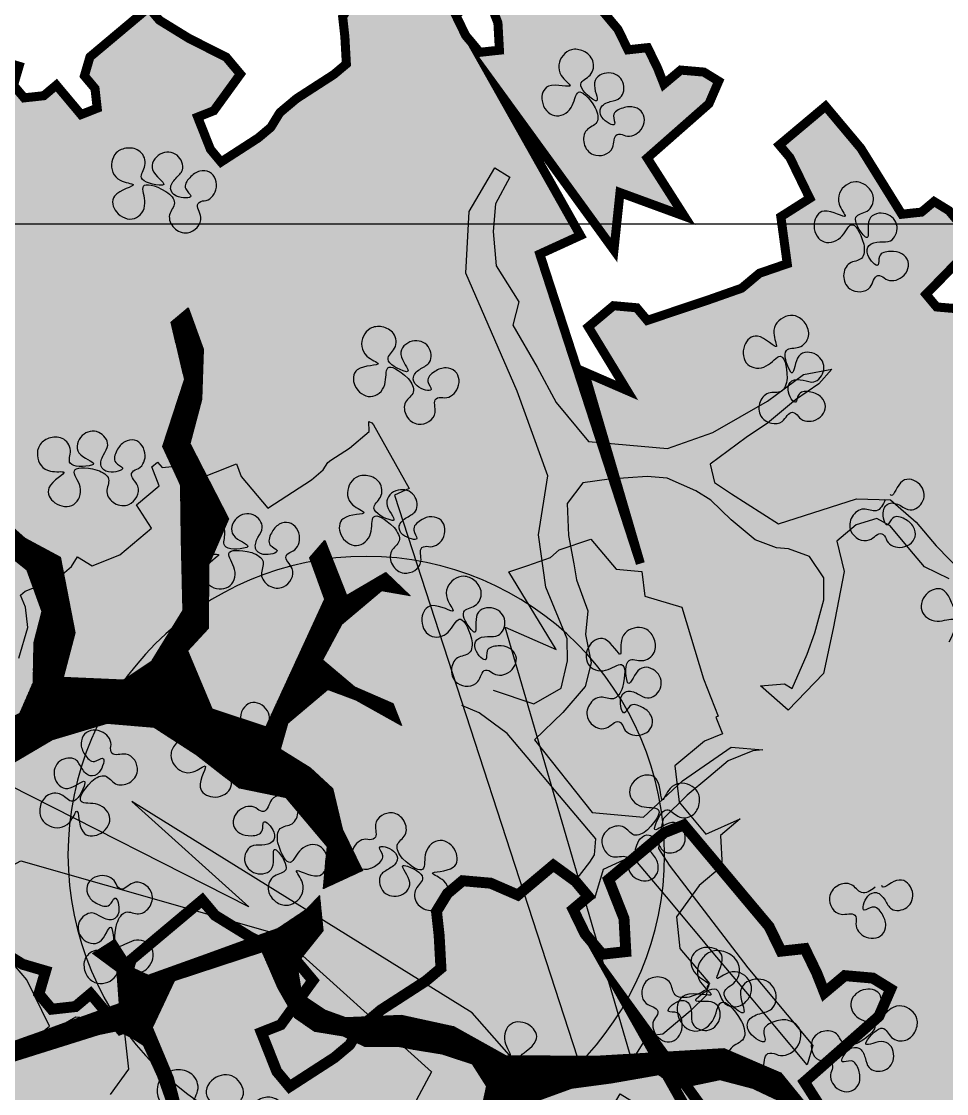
# Model space of a CAD drawing. Header units: millimetres. Extents: x 307301 to 459443, y -2888111 to -2805601.
# Drawn here: x 442359 to 442889, y -2866048 to -2865434 of the extents above; entities that cross this region are included whole.
import ezdxf

# ---------------------------------------------------------------- set-up
doc = ezdxf.new("R2010")
doc.units = ezdxf.units.MM
doc.header["$LTSCALE"] = 10
doc.header["$MEASUREMENT"] = 0
for name, color, linetype in [('BMA  furniture', 6, 'Continuous'), ('PDA FURNITURE', 6, 'Continuous'), ('Plants', 5, 'Continuous')]:
    doc.layers.add(name, color=color, linetype=linetype)
doc.layers.add('WIN', color=5, linetype='Continuous', lineweight=9)
pattern_1 = [(4.504904, (420332.25034, -406164.66091), (-0.008927458, 0.113310114), [])]

# ---------------------------------------------------------------- blocks, each defined once
blk = doc.blocks.new('zdhdghgd')
at = {"layer": 'Plants', "transparency": 33554495}
h = blk.add_hatch(color=97, dxfattribs=at)
h.set_gradient(color1=(66, 119, 40), color2=(194, 242, 166), name='SPHERICAL')
h.paths.add_polyline_path([(420386.74, -406570.66), (420384.26, -406579.53), (420376.75, -406597.89), (420382.7, -406601.4), (420391.58, -406592.57), (420400.27, -406584.57), (420400.46, -406592.96), (420407.89, -406588.4), (420413.2, -406582.07), (420408.63, -406574.63), (420411.83, -406566.52), (420418.23, -406550.3), (420421.44, -406542.19), (420426.75, -406535.85), (420434.87, -406539.06), (420441.21, -406544.38), (420425.26, -406563.39), (420437.95, -406574.04), (420446.07, -406577.25), (420455.61, -406574.46), (420460.93, -406568.12), (420470.82, -406569.22), (420480.71, -406570.32), (420490.25, -406567.53), (420500.88, -406554.86), (420496.31, -406547.42), (420486.42, -406546.33), (420498.83, -406531.54), (420508.37, -406528.75), (420511.57, -406520.64), (420521.12, -406517.85), (420531.01, -406518.95), (420539.12, -406522.16), (420551.81, -406532.8), (420563.13, -406527.9), (420579.08, -406508.89), (420587.19, -406512.1), (420596.74, -406509.32), (420604.17, -406504.75), (420609.49, -406498.42), (420606.69, -406488.87), (420600.34, -406483.55), (420592.23, -406480.34), (420595.43, -406472.23), (420600.74, -406465.89), (420608.17, -406461.33), (420625.09, -406475.52), (420634.64, -406472.73), (420637.84, -406464.62), (420647.73, -406465.72), (420655.16, -406461.16), (420667.56, -406446.37), (420654.87, -406435.73), (420646.76, -406432.52), (420643.96, -406422.97), (420637.61, -406417.65), (420632.3, -406423.98), (420620.64, -406425), (420616.06, -406417.56), (420619.27, -406409.45), (420624.58, -406403.12), (420643.27, -406415.2), (420651.39, -406418.41), (420658.82, -406413.85), (420665.22, -406397.62), (420670.54, -406391.29), (420678.65, -406394.5), (420685, -406399.82), (420694.89, -406400.92), (420702.32, -406396.35), (420701.29, -406384.7), (420706.6, -406378.36), (420716.15, -406375.57), (420725.35, -406368.9), (420732.78, -406364.33), (420735.99, -406356.22), (420731.41, -406348.79), (420728.61, -406339.24), (420719.07, -406342.03), (420712.72, -406336.71), (420713.81, -406326.82), (420719.13, -406320.49), (420704.32, -406308.07), (420707.52, -406299.96), (420717.41, -406301.05), (420723.76, -406306.38), (420733.3, -406303.59), (420758.11, -406274.02), (420751.77, -406268.7), (420742.62, -406253.83), (420733.14, -406235.07), (420724.68, -406227.97), (420706.27, -406241.32), (420703.07, -406249.43), (420686.84, -406243.01), (420680.49, -406237.69), (420692.56, -406219.02), (420697.87, -406212.68), (420705.3, -406208.12), (420712.39, -406199.67), (420724.45, -406181), (420729.77, -406174.66), (420743.54, -406175.42), (420753.43, -406176.52), (420760.86, -406171.96), (420766.18, -406165.62), (420765.15, -406153.96), (420760.23, -406142.64), (420772.64, -406127.86), (420765.95, -406118.65), (420759.61, -406113.33), (420754.29, -406119.66), (420744.06, -406114.68), (420735.6, -406107.58), (420736.69, -406097.7), (420750.46, -406098.46), (420766.7, -406104.88), (420786.19, -406081.64), (420789.39, -406073.53), (420747.1, -406038.05), (420736.87, -406033.07), (420737.95, -406023.18), (420727.72, -406018.2), (420719.6, -406014.99), (420726.69, -406006.54), (420725.67, -405994.88), (420721.09, -405987.44), (420709.78, -405992.35), (420682.48, -406023.37), (420653.27, -406004.72), (420665.13, -406037.07), (420636.24, -406040.12), (420714.39, -406096.92), (420643.56, -406056.98), (420634.22, -406077.4), (420478.7, -406026.83), (420575, -406055.01), (420565.69, -406033.56), (420597.63, -406053.01), (420608.26, -406040.34), (420607.23, -406028.68), (420600.89, -406023.36), (420611.05, -405992.99), (420617.07, -405975.89), (420624.57, -405966.95), (420629.36, -405952.98), (420653, -405956.19), (420662.22, -405941.66), (420682.69, -405951.62), (420689.03, -405956.95), (420708.52, -405933.71), (420687.38, -405915.97), (420654.23, -405895.36), (420655.31, -405885.47), (420660.63, -405879.14), (420656.06, -405871.7), (420643.37, -405861.06), (420633.82, -405863.85), (420613.99, -405883.19), (420607.64, -405877.87), (420606.62, -405866.21), (420609.82, -405858.1), (420605.25, -405850.67), (420600.67, -405843.23), (420594.33, -405837.91), (420584.44, -405836.81), (420574.55, -405835.71), (420571.75, -405826.17), (420574.95, -405818.06), (420570.38, -405810.62), (420576.78, -405794.4), (420572.21, -405786.97), (420563.75, -405779.87), (420549.98, -405779.11), (420541.86, -405775.9), (420534.43, -405780.46), (420537.57, -405793.9), (420477.22, -405775.65), (420469.1, -405772.44), (420476.19, -405763.99), (420455.04, -405746.25), (420430.69, -405736.62), (420422.24, -405729.52), (420412.69, -405732.31), (420413.72, -405743.97), (420410.52, -405752.08), (420402.4, -405748.87), (420385.77, -405760.11), (420375.14, -405772.78), (420379.71, -405780.22), (420376.51, -405788.33), (420365.87, -405801), (420355.99, -405799.9), (420349.64, -405794.58), (420357.82, -405776.25), (420368.45, -405763.57), (420361.76, -405754.36), (420349.07, -405743.72), (420344.5, -405736.29), (420338.16, -405730.96), (420319.81, -405722.77), (420308.49, -405727.67), (420297.86, -405740.34), (420302.43, -405747.78), (420295.35, -405756.23), (420281.57, -405755.47), (420268.88, -405744.82), (420259.34, -405747.61), (420254.02, -405753.95), (420255.05, -405765.61), (420237.33, -405786.73), (420218.92, -405800.08), (420209.03, -405798.98), (420192.12, -405784.79), (420195.32, -405776.68), (420200.63, -405770.34), (420203.84, -405762.23), (420197.15, -405753.02), (420190.81, -405747.7), (420180.92, -405746.6), (420170.69, -405741.61), (420163.26, -405746.18), (420155.82, -405750.74), (420150.51, -405757.08), (420155.08, -405764.51), (420145.88, -405771.19), (420134.22, -405772.2), (420109.07, -405797.88), (420078.94, -405833.79), (420077.86, -405843.68), (420070.43, -405848.24), (420055.56, -405857.36), (420045.68, -405856.27), (420032.99, -405845.62), (420018.13, -405854.75), (420014.92, -405862.86), (420011.72, -405870.97), (420004.63, -405879.42), (419994.75, -405878.32), (419986.63, -405875.11), (419961.82, -405904.68), (419974.51, -405915.32), (419984.4, -405916.42), (420000.63, -405922.84), (420008.75, -405926.05), (419998.46, -405942.61), (420008.35, -405943.71), (420016.46, -405946.92), (420026.35, -405948.02), (420036.24, -405949.12), (420044.35, -405952.33), (420041.15, -405960.44), (420001.26, -405990.35), (420020.83, -405993.64), (420052.99, -406012.31), (420106.48, -406059.26), (420127.99, -406093.93), (420084.56, -406045.73), (420068.66, -406044.85), (420033.4, -406063.75), (420058.29, -406034.08), (420019.59, -406024.52), (419991.48, -406024.41), (419963.59, -406035.72), (419944.55, -406019.75), (419930.38, -406036.65), (419922.54, -406058.87), (419917.57, -406069.09), (419908.03, -406071.88), (419906.94, -406081.76), (419909.74, -406091.31), (419897.33, -406106.1), (419900.13, -406115.64), (419927.63, -406138.71), (419924.42, -406146.82), (419919.11, -406153.15), (419911.68, -406157.72), (419914.48, -406167.26), (419919.05, -406174.7), (419903.1, -406193.71), (419899.9, -406201.82), (419882.18, -406222.94), (419884.98, -406232.49), (419895.21, -406237.47), (419906.87, -406236.46), (419913.56, -406245.67), (419916.36, -406255.21), (419905.73, -406267.89), (419931.1, -406289.17), (419926.81, -406307.17), (419925.73, -406317.05), (419930.3, -406324.49), (419936.64, -406329.81), (419943.73, -406321.36), (419962.42, -406333.44), (419981.45, -406349.41), (419986.03, -406356.85), (419992.37, -406362.17), (419989.85, -406378.05), (419984.54, -406384.39), (419976.42, -406381.18), (419971.1, -406387.51), (419973.9, -406397.06), (419984.82, -406409.82), (419983.73, -406419.7), (419988.31, -406427.14), (419994.65, -406432.46), (420026.43, -406437.53), (420027.52, -406427.64), (420045.86, -406435.84), (420052.21, -406441.16), (420064.95, -406430.26), (420083.36, -406416.91), (420093.25, -406418.01), (420094.28, -406429.67), (420085.76, -406444.11), (420069.81, -406463.12), (420067.01, -406453.58), (420059.58, -406458.14), (420047.52, -406476.81), (420041.12, -406493.03), (420045.69, -406500.47), (420057.35, -406499.45), (420065.46, -406502.66), (420079.24, -406503.42), (420088.44, -406496.75), (420111.7, -406516.26), (420120.91, -406509.59), (420126.22, -406503.25), (420146.68, -406513.22), (420159.37, -406523.87), (420154.4, -406534.09), (420151.2, -406542.2), (420155.77, -406549.63), (420162.11, -406554.96), (420170.23, -406558.17), (420179.77, -406555.38), (420185.09, -406549.04), (420188.29, -406540.93), (420202.75, -406549.46), (420209.1, -406554.79), (420205.89, -406562.9), (420195.26, -406575.57), (420203.38, -406578.78), (420213.27, -406579.88), (420221.38, -406583.09), (420244.7, -406581.06), (420271.95, -406558.76), (420281.91, -406564.03), (420294.37, -406540.6), (420310.79, -406574.92), (420311.77, -406586.01), (420312.22, -406603.84), (420322.47, -406612.44), (420346.24, -406615.96), (420355.39, -406589.83), (420349.7, -406549.54), (420325.62, -406522.93), (420315.13, -406486.02), (420333.95, -406523.01), (420375.75, -406562.03)])
at = {"layer": 'Plants'}
h = blk.add_hatch(dxfattribs=at)
h.set_pattern_fill('ANSI31', color=39, scale=0.90929, angle=-40.4951)
h.set_pattern_definition(pattern_1)
edge = h.paths.add_edge_path()
edge.add_line((420294.45, -406186.33), (420277.62, -406199.79))
edge.add_line((420277.62, -406199.79), (420262.05, -406197.19))
edge.add_line((420262.05, -406197.19), (420254.3, -406185.4))
edge.add_line((420254.3, -406185.4), (420250.52, -406175.03))
edge.add_line((420250.52, -406175.03), (420251.64, -406146.92))
edge.add_line((420251.64, -406146.92), (420246.01, -406120.87))
edge.add_line((420246.01, -406120.87), (420231.45, -406094.62))
edge.add_line((420231.45, -406094.62), (420231.18, -406049.5))
edge.add_line((420231.18, -406049.5), (420234.95, -405984.81))
edge.add_line((420234.95, -405984.81), (420222.68, -405956.38))
edge.add_line((420222.68, -405956.38), (420202.97, -405940.29))
edge.add_line((420202.97, -405940.29), (420197.45, -405947.31))
edge.add_line((420197.45, -405947.31), (420208.82, -405957.4))
edge.add_line((420208.82, -405957.4), (420214.77, -405970.05))
edge.add_line((420214.77, -405970.05), (420219.28, -405986.68))
edge.add_line((420219.28, -405986.68), (420214.77, -406007.57))
edge.add_line((420214.77, -406007.57), (420221.67, -406017.56))
edge.add_line((420221.67, -406017.56), (420217.53, -406041.59))
edge.add_line((420217.53, -406041.59), (420214.82, -406061.63))
edge.add_line((420214.82, -406061.63), (420206.22, -406085.55))
edge.add_line((420206.22, -406085.55), (420170.1, -406102.58))
edge.add_line((420170.1, -406102.58), (420145.98, -406102.91))
edge.add_line((420145.98, -406102.91), (420114.85, -406097.71))
edge.add_line((420114.85, -406097.71), (420093.12, -406091.4))
edge.add_line((420093.12, -406091.4), (420078.78, -406093.74))
edge.add_line((420078.78, -406093.74), (420087.6, -406098.42))
edge.add_line((420087.6, -406098.42), (420101.36, -406101.87))
edge.add_line((420101.36, -406101.87), (420118.62, -406108.08))
edge.add_line((420118.62, -406108.08), (420131.05, -406111.05))
edge.add_line((420131.05, -406111.05), (420152.78, -406117.36))
edge.add_line((420152.78, -406117.36), (420153.89, -406126.77))
edge.add_line((420153.89, -406126.77), (420147.89, -406135.12))
edge.add_line((420147.89, -406135.12), (420130.84, -406157.5))
edge.add_line((420130.84, -406157.5), (420089.72, -406159.22))
edge.add_line((420089.72, -406159.22), (420073.95, -406165.56))
edge.add_line((420073.95, -406165.56), (420065.56, -406180.55))
edge.add_line((420065.56, -406180.55), (420060.3, -406195.17))
edge.add_line((420060.3, -406195.17), (420037.19, -406246.89))
edge.add_line((420037.19, -406246.89), (420045.74, -406243.97))
edge.add_line((420045.74, -406243.97), (420049.57, -406233.34))
edge.add_line((420049.57, -406233.34), (420055.68, -406220.52))
edge.add_line((420055.68, -406220.52), (420059.87, -406213.03))
edge.add_line((420059.87, -406213.03), (420069.49, -406202.98))
edge.add_line((420069.49, -406202.98), (420073.31, -406192.34))
edge.add_line((420073.31, -406192.34), (420078.57, -406177.72))
edge.add_line((420078.57, -406177.72), (420083.62, -406172.03))
edge.add_line((420083.62, -406172.03), (420094.35, -406171.39))
edge.add_line((420094.35, -406171.39), (420106.3, -406175.69))
edge.add_line((420106.3, -406175.69), (420108.16, -406191.37))
edge.add_line((420108.16, -406191.37), (420123.19, -406216.29))
edge.add_line((420123.19, -406216.29), (420135.68, -406235.79))
edge.add_line((420135.68, -406235.79), (420158.63, -406247.05))
edge.add_line((420158.63, -406247.05), (420167.5, -406230.72))
edge.add_line((420167.5, -406230.72), (420155.81, -406234.03))
edge.add_line((420155.81, -406234.03), (420153.05, -406237.54))
edge.add_line((420153.05, -406237.54), (420139.98, -406223.83))
edge.add_line((420139.98, -406223.83), (420132.6, -406215.17))
edge.add_line((420132.6, -406215.17), (420122.66, -406201.09))
edge.add_line((420122.66, -406201.09), (420118.89, -406190.73))
edge.add_line((420118.89, -406190.73), (420121.86, -406178.29))
edge.add_line((420121.86, -406178.29), (420130.52, -406170.89))
edge.add_line((420130.52, -406170.89), (420135.94, -406168.34))
edge.add_line((420135.94, -406168.34), (420144.6, -406160.95))
edge.add_line((420144.6, -406160.95), (420152.51, -406147.28))
edge.add_line((420152.51, -406147.28), (420158.62, -406134.47))
edge.add_line((420158.62, -406134.47), (420164.15, -406127.45))
edge.add_line((420164.15, -406127.45), (420175.57, -406116.55))
edge.add_line((420175.57, -406116.55), (420184.6, -406112.29))
edge.add_line((420184.6, -406112.29), (420203.03, -406106.92))
edge.add_line((420203.03, -406106.92), (420216.05, -406104.09))
edge.add_line((420216.05, -406104.09), (420227.04, -406111.05))
edge.add_line((420227.04, -406111.05), (420232.04, -406126.36))
edge.add_line((420232.04, -406126.36), (420234.37, -406140.71))
edge.add_line((420234.37, -406140.71), (420235.97, -406148.78))
edge.add_line((420235.97, -406148.78), (420236.02, -406165.31))
edge.add_line((420236.02, -406165.31), (420241.12, -406176.15))
edge.add_line((420241.12, -406176.15), (420243.46, -406190.5))
edge.add_line((420243.46, -406190.5), (420250.36, -406200.49))
edge.add_line((420250.36, -406200.49), (420265.35, -406208.88))
edge.add_line((420265.35, -406208.88), (420283.46, -406216.9))
edge.add_line((420283.46, -406216.9), (420269.01, -406261.24))
edge.add_line((420269.01, -406261.24), (420245.53, -406272.3))
edge.add_line((420245.53, -406272.3), (420220.78, -406261.9))
edge.add_line((420220.78, -406261.9), (420191.93, -406254.52))
edge.add_line((420191.93, -406254.52), (420177.48, -406261.33))
edge.add_line((420177.48, -406261.33), (420182.42, -406260.11))
edge.add_line((420182.42, -406260.11), (420195.81, -406260.42))
edge.add_line((420195.81, -406260.42), (420207.76, -406264.72))
edge.add_line((420207.76, -406264.72), (420221.04, -406269.5))
edge.add_line((420221.04, -406269.5), (420236.5, -406276.56))
edge.add_line((420236.5, -406276.56), (420240.38, -406282.46))
edge.add_line((420240.38, -406282.46), (420243.78, -406289.69))
edge.add_line((420243.78, -406289.69), (420241.76, -406299.47))
edge.add_line((420241.76, -406299.47), (420222.43, -406361.56))
edge.add_line((420222.43, -406361.56), (420205.22, -406409.4))
edge.add_line((420205.22, -406409.4), (420211.27, -406417.58))
edge.add_line((420211.27, -406417.58), (420219.88, -406393.66))
edge.add_line((420219.88, -406393.66), (420225.62, -406377.71))
edge.add_line((420225.62, -406377.71), (420232.79, -406357.78))
edge.add_line((420232.79, -406357.78), (420236.13, -406348.47))
edge.add_line((420236.13, -406348.47), (420240.44, -406336.51))
edge.add_line((420240.44, -406336.51), (420242.83, -406329.87))
edge.add_line((420242.83, -406329.87), (420247.61, -406316.58))
edge.add_line((420247.61, -406316.58), (420257.65, -406288.67))
edge.add_line((420257.65, -406288.67), (420273.69, -406289.94))
edge.add_line((420273.69, -406289.94), (420282.77, -406302.21))
edge.add_line((420282.77, -406302.21), (420289.73, -406291.2))
edge.add_line((420289.73, -406291.2), (420278.73, -406284.25))
edge.add_line((420278.73, -406284.25), (420275.23, -406281.48))
edge.add_line((420275.23, -406281.48), (420271.83, -406274.26))
edge.add_line((420271.83, -406274.26), (420281.39, -406247.68))
edge.add_line((420281.39, -406247.68), (420289.99, -406223.75))
edge.add_line((420289.99, -406223.75), (420295.25, -406209.13))
edge.add_line((420295.25, -406209.13), (420304.97, -406194.62))
edge.add_line((420304.97, -406194.62), (420311.83, -406188.08))
at = {"layer": 'Plants', "true_color": 0x99724c}
h = blk.add_hatch(color=35, dxfattribs=at)
h.dxf.hatch_style = 1
edge = h.paths.add_edge_path()
edge.add_arc((420332.25, -406164.66), 150, 0, 360)
at = {"layer": 'Plants'}
h = blk.add_hatch(dxfattribs=at)
h.set_pattern_fill('ANSI31', color=39, scale=0.90929, angle=-40.4951)
h.set_pattern_definition(pattern_1)
edge = h.paths.add_edge_path()
edge.add_line((420315.26, -406186.08), (420336.48, -406184.23))
edge.add_line((420336.48, -406184.23), (420361.01, -406204.81))
edge.add_line((420361.01, -406204.81), (420365.76, -406228.44))
edge.add_line((420365.76, -406228.44), (420382.33, -406249.71))
edge.add_line((420382.33, -406249.71), (420396.25, -406271.21))
edge.add_line((420396.25, -406271.21), (420398.35, -406295.08))
edge.add_line((420398.35, -406295.08), (420390.07, -406322.53))
edge.add_line((420390.07, -406322.53), (420378.44, -406342.25))
edge.add_line((420378.44, -406342.25), (420376.72, -406353.09))
edge.add_line((420376.72, -406353.09), (420367.24, -406381.97))
edge.add_line((420367.24, -406381.97), (420357.98, -406413.51))
edge.add_line((420357.98, -406413.51), (420352.13, -406438.08))
edge.add_line((420352.13, -406438.08), (420364.65, -406443.67))
edge.add_line((420364.65, -406443.67), (420366.87, -406423.43))
edge.add_line((420366.87, -406423.43), (420371.29, -406397.66))
edge.add_line((420371.29, -406397.66), (420379.29, -406382.26))
edge.add_line((420379.29, -406382.26), (420392.13, -406361.1))
edge.add_line((420392.13, -406361.1), (420403.52, -406338.73))
edge.add_line((420403.52, -406338.73), (420418.97, -406332.03))
edge.add_line((420418.97, -406332.03), (420438.98, -406331.63))
edge.add_line((420438.98, -406331.63), (420454.66, -406327.58))
edge.add_line((420454.66, -406327.58), (420475.36, -406335.13))
edge.add_line((420475.36, -406335.13), (420497.94, -406363.9))
edge.add_line((420497.94, -406363.9), (420501.25, -406386.32))
edge.add_line((420501.25, -406386.32), (420464.11, -406389.56))
edge.add_line((420464.11, -406389.56), (420440.48, -406394.29))
edge.add_line((420440.48, -406394.29), (420441.18, -406402.25))
edge.add_line((420441.18, -406402.25), (420488.68, -406395.44))
edge.add_line((420488.68, -406395.44), (420504.83, -406396.7))
edge.add_line((420504.83, -406396.7), (420524.29, -406420.39))
edge.add_line((420524.29, -406420.39), (420529.97, -406454.63))
edge.add_line((420529.97, -406454.63), (420537.37, -406478.04))
edge.add_line((420537.37, -406478.04), (420549.62, -406495.68))
edge.add_line((420549.62, -406495.68), (420557.85, -406482.94))
edge.add_line((420557.85, -406482.94), (420543.23, -406453.48))
edge.add_line((420543.23, -406453.48), (420538.71, -406432.49))
edge.add_line((420538.71, -406432.49), (420528.19, -406404.01))
edge.add_line((420528.19, -406404.01), (420542.2, -406396.11))
edge.add_line((420542.2, -406396.11), (420569.46, -406387.05))
edge.add_line((420569.46, -406387.05), (420597.93, -406376.55))
edge.add_line((420597.93, -406376.55), (420623.71, -406380.99))
edge.add_line((420623.71, -406380.99), (420643.95, -406383.23))
edge.add_line((420643.95, -406383.23), (420661.31, -406383.05))
edge.add_line((420661.31, -406383.05), (420664.7, -406376.08))
edge.add_line((420664.7, -406376.08), (420637.25, -406367.78))
edge.add_line((420637.25, -406367.78), (420611.7, -406366))
edge.add_line((420611.7, -406366), (420592.44, -406359.66))
edge.add_line((420592.44, -406359.66), (420574.81, -406371.89))
edge.add_line((420574.81, -406371.89), (420543.91, -406385.27))
edge.add_line((420543.91, -406385.27), (420528.23, -406389.31))
edge.add_line((420528.23, -406389.31), (420516.74, -406364.93))
edge.add_line((420516.74, -406364.93), (420491.51, -406336.4))
edge.add_line((420491.51, -406336.4), (420481.92, -406318.53))
edge.add_line((420481.92, -406318.53), (420443.86, -406311.16))
edge.add_line((420443.86, -406311.16), (420421.66, -406317.1))
edge.add_line((420421.66, -406317.1), (420420.31, -406286.49))
edge.add_line((420420.31, -406286.49), (420429.75, -406272.3))
edge.add_line((420429.75, -406272.3), (420455.1, -406256.73))
edge.add_line((420455.1, -406256.73), (420491.26, -406257.58))
edge.add_line((420491.26, -406257.58), (420518.01, -406257.92))
edge.add_line((420518.01, -406257.92), (420537.51, -406266.91))
edge.add_line((420537.51, -406266.91), (420571.29, -406255.95))
edge.add_line((420571.29, -406255.95), (420599.96, -406262.8))
edge.add_line((420599.96, -406262.8), (420607.21, -406254.15))
edge.add_line((420607.21, -406254.15), (420586.5, -406246.61))
edge.add_line((420586.5, -406246.61), (420561.19, -406247.48))
edge.add_line((420561.19, -406247.48), (420539, -406253.42))
edge.add_line((420539, -406253.42), (420501.21, -406234))
edge.add_line((420501.21, -406234), (420478.04, -406244.04))
edge.add_line((420478.04, -406244.04), (420445.98, -406244.16))
edge.add_line((420445.98, -406244.16), (420434.86, -406254.48))
edge.add_line((420434.86, -406254.48), (420405.73, -406242.33))
edge.add_line((420405.73, -406242.33), (420396.65, -406215.06))
edge.add_line((420396.65, -406215.06), (420460.86, -406185.41))
edge.add_line((420460.86, -406185.41), (420481.57, -406192.96))
edge.add_line((420481.57, -406192.96), (420490.27, -406185.52))
edge.add_line((420490.27, -406185.52), (420462.58, -406174.57))
edge.add_line((420462.58, -406174.57), (420474.21, -406154.85))
edge.add_line((420474.21, -406154.85), (420462.43, -406142.51))
edge.add_line((420462.43, -406142.51), (420465.04, -406156.99))
edge.add_line((420465.04, -406156.99), (420448.11, -406177.17))
edge.add_line((420448.11, -406177.17), (420430.24, -406186.74))
edge.add_line((420430.24, -406186.74), (420416.79, -406170.55))
edge.add_line((420416.79, -406170.55), (420408.41, -406151.23))
edge.add_line((420408.41, -406151.23), (420397.34, -406146.86))
edge.add_line((420397.34, -406146.86), (420410.04, -406169.8))
edge.add_line((420410.04, -406169.8), (420415.3, -406184.04))
edge.add_line((420415.3, -406184.04), (420398.37, -406204.22))
edge.add_line((420398.37, -406204.22), (420385.34, -406208.03))
edge.add_line((420385.34, -406208.03), (420375.99, -406192.81))
edge.add_line((420375.99, -406192.81), (420365.66, -406181.69))
edge.add_line((420365.66, -406181.69), (420345.18, -406176.79))
edge.add_line((420345.18, -406176.79), (420324.24, -406166.59))
at = {"layer": 'BMA  furniture', "ltscale": 100}
blk.add_circle((420332.25, -406164.66), 150, dxfattribs=at)
at = {"layer": 'Plants', "color": 97, "true_color": 0x427728, "const_width": 4.55}
for points in [[(420735.99, -406356.22), (420731.41, -406348.79), (420728.61, -406339.24), (420719.07, -406342.03), (420712.72, -406336.71), (420713.81, -406326.82), (420719.13, -406320.49), (420704.32, -406308.07), (420707.52, -406299.96), (420717.41, -406301.05), (420723.76, -406306.38), (420733.3, -406303.59), (420758.11, -406274.02), (420751.77, -406268.7), (420742.62, -406253.83), (420733.14, -406235.07), (420724.68, -406227.97), (420706.27, -406241.32), (420703.07, -406249.43), (420686.84, -406243.01), (420680.49, -406237.69), (420692.56, -406219.02), (420697.87, -406212.68), (420705.3, -406208.12), (420712.39, -406199.67), (420724.45, -406181), (420729.77, -406174.66), (420743.54, -406175.42), (420753.43, -406176.52), (420760.86, -406171.96), (420766.18, -406165.62), (420765.15, -406153.96), (420760.23, -406142.64), (420772.64, -406127.86), (420765.95, -406118.65), (420759.61, -406113.33), (420754.29, -406119.66), (420744.06, -406114.68), (420735.6, -406107.58), (420736.69, -406097.7), (420750.46, -406098.46), (420766.7, -406104.88), (420786.19, -406081.64), (420789.39, -406073.53), (420747.1, -406038.05), (420736.87, -406033.07), (420737.95, -406023.18), (420727.72, -406018.2), (420719.6, -406014.99), (420726.69, -406006.54), (420725.67, -405994.88), (420721.09, -405987.44), (420709.78, -405992.35), (420682.48, -406023.37), (420653.27, -406004.72), (420665.13, -406037.07), (420636.24, -406040.12), (420714.39, -406096.92), (420643.56, -406056.98), (420634.22, -406077.4), (420478.7, -406026.83), (420575, -406055.01), (420565.69, -406033.56), (420597.63, -406053.01), (420608.26, -406040.34), (420607.23, -406028.68), (420600.89, -406023.36), (420611.05, -405992.99), (420617.07, -405975.89), (420624.57, -405966.95), (420629.36, -405952.98), (420653, -405956.19), (420662.22, -405941.66), (420682.69, -405951.62), (420689.03, -405956.95), (420708.52, -405933.71), (420687.38, -405915.97), (420654.23, -405895.36), (420655.31, -405885.47), (420660.63, -405879.14), (420656.06, -405871.7), (420643.37, -405861.06)], [(420633.82, -405863.85), (420613.99, -405883.19), (420607.64, -405877.87), (420606.62, -405866.21)]]:
    blk.add_lwpolyline(points, dxfattribs=at)
at = {"layer": 'Plants', "color": 128}
for points in [[(420415.01, -406100.89), (420408.2, -406080.43), (420416.01, -406066.73), (420429.76, -406063.52), (420440.79, -406063.56), (420466.79, -406074.32), (420493.17, -406078.03), (420522.83, -406073.44), (420565.27, -406088.78), (420624.68, -406114.67), (420655.59, -406112.97), (420677.51, -406100.04), (420672.83, -406092.43), (420659.43, -406099.61), (420645.51, -406100.83), (420628.34, -406099.32), (420610.29, -406087.86), (420598.53, -406090.89), (420577.42, -406078.71), (420559.55, -406069.24), (420540.07, -406052.9), (420536.57, -406013.12), (420544.59, -405990.37), (420560.22, -405962.96), (420573.65, -405944.75), (420576.4, -405930.48), (420568.97, -405937.14), (420560.98, -405948.86), (420549.19, -405962.91), (420542.11, -405973.55), (420528.68, -405991.76), (420519.46, -405989.56), (420513.7, -405981.04), (420498.59, -405957.31), (420511.18, -405918.13), (420510.68, -405901.13), (420499.51, -405888.08), (420487.61, -405878.09), (420447.05, -405838.54)], [(420471, -405871.53), (420477.11, -405884.02), (420485.77, -405891.28), (420497.67, -405901.27), (420501.26, -405907.97), (420498.16, -405918.26), (420490, -405927.99), (420474.64, -405924.32), (420446.06, -405929.82), (420423.45, -405934.8), (420404.96, -405952.44), (420417.21, -405966.41), (420418.15, -405954.3), (420415.81, -405950.5), (420433.19, -405942.97), (420443.86, -405939.03), (420460.51, -405934.57), (420471.54, -405934.61), (420482.18, -405941.7), (420486.13, -405952.38), (420486.65, -405958.35), (420490.6, -405969.03), (420500.69, -405981.17), (420510.6, -405991.33), (420515.28, -405998.94), (420521.56, -406013.43), (420522.44, -406023.37), (420521.12, -406042.53), (420519.27, -406055.72), (420508.94, -406063.63), (420492.85, -406063.03), (420478.58, -406060.27), (420470.45, -406058.97), (420454.92, -406053.31), (420442.98, -406054.35), (420428.71, -406051.59), (420416.95, -406054.62), (420403.9, -406065.78), (420390.12, -406080.01), (420353.5, -406051.13), (420351.23, -406025.28), (420369.55, -406005.64), (420386.43, -405981.12), (420385.03, -405965.21), (420384.48, -405970.26), (420379.56, -405982.72), (420371.39, -405992.45), (420362.32, -406003.26), (420350.36, -406015.33), (420343.48, -406016.93), (420335.52, -406017.63), (420327.04, -406012.35), (420275.46, -405972.76), (420236.5, -405940.08), (420226.73, -405942.93), (420246.21, -405959.27), (420259.19, -405970.17), (420275.42, -405983.78), (420283, -405990.14), (420292.74, -405998.31), (420298.15, -406002.85), (420308.97, -406011.92), (420331.69, -406030.99), (420324.96, -406045.6), (420310.3, -406049.89), (420318.22, -406060.22), (420328.55, -406052.31), (420332.36, -406049.97), (420340.31, -406049.28), (420361.95, -406067.43), (420381.43, -406083.77), (420393.33, -406093.76), (420403.6, -406107.89), (420407.37, -406116.58)], [(420431.14, -406339.35), (420446.46, -406334.88), (420456.69, -406336.01), (420462.87, -406338.46), (420464.75, -406336.22), (420471.16, -406320), (420477.14, -406312.86), (420482.11, -406309.81), (420477.6, -406302.48), (420483.08, -406288.61), (420496.44, -406272.68), (420508.12, -406280.23), (420517.76, -406268.74), (420527.23, -406272.49), (420529.69, -406269.56), (420526.91, -406267.22), (420527.99, -406257.34), (420520.44, -406251), (420528.73, -406229.99), (420522.47, -406227.51), (420506.55, -406214.15), (420520.75, -406192.17), (420525.71, -406186.26), (420529.42, -406183.98), (420530.66, -406182.5), (420536.69, -406173.16), (420545.11, -406163.12), (420550.03, -406163.4), (420549.4, -406161.93), (420548.35, -406161.06), (420516.37, -406143.03), (420513.01, -406150.39), (420216.88, -406054.09), (420230.16, -406059.34), (420221.06, -406082.4), (420219.8, -406083.35), (420223.15, -406085.3), (420252.84, -406111.36), (420359.02, -406282.48), (420306.07, -406223.7), (420367.21, -406343.92)], [(420211.87, -406293.33), (420224.63, -406284.08), (420248.66, -406286.75), (420250.77, -406310.66), (420243.25, -406323.43), (420240.24, -406327.02), (420242.26, -406328.71), (420246.22, -406323.99), (420269.39, -406335.28), (420276.23, -406341.02), (420297.92, -406353.82), (420308.7, -406362.86), (420321.39, -406352.48), (420321.67, -406352.63), (420329.24, -406338.4), (420292.29, -406208.41), (420223.26, -406131.78), (420168.37, -406161.2)]]:
    blk.add_lwpolyline(points, dxfattribs=at)
at = {"layer": 'Plants', "color": 39}
for points in [[(420294.45, -406186.33), (420277.62, -406199.79), (420262.05, -406197.19), (420254.3, -406185.4), (420250.52, -406175.03), (420251.64, -406146.92), (420246.01, -406120.87), (420231.45, -406094.62), (420231.18, -406049.5), (420234.95, -405984.81), (420222.68, -405956.38), (420202.97, -405940.29)], [(420208.82, -405957.4), (420214.77, -405970.05), (420219.28, -405986.68), (420214.77, -406007.57), (420221.67, -406017.56), (420217.53, -406041.59), (420214.82, -406061.63), (420206.22, -406085.55)], [(420203.03, -406106.92), (420216.05, -406104.09), (420227.04, -406111.05), (420232.04, -406126.36), (420234.37, -406140.71), (420235.97, -406148.78), (420236.02, -406165.31), (420241.12, -406176.15), (420243.46, -406190.5), (420250.36, -406200.49), (420265.35, -406208.88), (420283.46, -406216.9), (420269.01, -406261.24), (420245.53, -406272.3), (420220.78, -406261.9), (420191.93, -406254.52)], [(420207.76, -406264.72), (420221.04, -406269.5), (420236.5, -406276.56), (420240.38, -406282.46), (420243.78, -406289.69), (420241.76, -406299.47), (420222.43, -406361.56), (420205.22, -406409.4)], [(420211.27, -406417.58), (420219.88, -406393.66), (420225.62, -406377.71), (420232.79, -406357.78), (420236.13, -406348.47), (420240.44, -406336.51), (420242.83, -406329.87), (420247.61, -406316.58), (420257.65, -406288.67), (420273.69, -406289.94), (420282.77, -406302.21), (420289.73, -406291.2), (420278.73, -406284.25), (420275.23, -406281.48), (420271.83, -406274.26), (420281.39, -406247.68), (420289.99, -406223.75), (420295.25, -406209.13), (420304.97, -406194.62), (420311.83, -406188.08)], [(420315.26, -406186.08), (420336.48, -406184.23), (420361.01, -406204.81), (420365.76, -406228.44), (420382.33, -406249.71), (420396.25, -406271.21), (420398.35, -406295.08), (420390.07, -406322.53), (420378.44, -406342.25)], [(420403.52, -406338.73), (420418.97, -406332.03), (420438.98, -406331.63), (420454.66, -406327.58), (420475.36, -406335.13), (420497.94, -406363.9)], [(420516.74, -406364.93), (420491.51, -406336.4), (420481.92, -406318.53), (420443.86, -406311.16), (420421.66, -406317.1), (420420.31, -406286.49), (420429.75, -406272.3), (420455.1, -406256.73), (420491.26, -406257.58), (420518.01, -406257.92), (420537.51, -406266.91), (420571.29, -406255.95), (420599.96, -406262.8), (420607.21, -406254.15), (420586.5, -406246.61), (420561.19, -406247.48), (420539, -406253.42), (420501.21, -406234), (420478.04, -406244.04), (420445.98, -406244.16), (420434.86, -406254.48), (420405.73, -406242.33), (420396.65, -406215.06), (420460.86, -406185.41), (420481.57, -406192.96), (420490.27, -406185.52), (420462.58, -406174.57), (420474.21, -406154.85), (420462.43, -406142.51), (420465.04, -406156.99), (420448.11, -406177.17), (420430.24, -406186.74), (420416.79, -406170.55), (420408.41, -406151.23), (420397.34, -406146.86), (420410.04, -406169.8), (420415.3, -406184.04), (420398.37, -406204.22), (420385.34, -406208.03), (420375.99, -406192.81), (420365.66, -406181.69), (420345.18, -406176.79), (420324.24, -406166.59)]]:
    blk.add_lwpolyline(points, dxfattribs=at)
at = {"layer": 'Plants', "color": 128}
blk.add_lwpolyline([(420242.1, -406015.58), (420241.23, -406023.47), (420230.86, -406029.84), (420228.84, -406031.08), (420446.67, -406094.81), (420435.54, -406069.17), (420474.59, -406092.96), (420477.77, -406083.46), (420481.78, -406072.06), (420485.49, -406067.64), (420490.95, -406051.72), (420475.84, -406039.04), (420474.7, -406026.04), (420462.29, -406024.66), (420456.8, -406005.94), (420420.68, -405995.03), (420402.02, -405987.65), (420401.54, -405988.86), (420393.02, -405985.49), (420389.44, -405994.56), (420376.97, -406009.42), (420358.76, -406007.4), (420342.69, -405993.91), (420350.35, -405976.73), (420342.07, -405986.6), (420326.57, -405985.75), (420316.92, -405997.25), (420301.14, -406008.69), (420285.28, -406006.93), (420267.59, -405992.09), (420266.03, -405993.22), (420261.68, -405993.6), (420253.66, -406001.79)], close=True, dxfattribs=at)
at = {"layer": 'Plants', "color": 3}
for points in [[(420440.94, -405868.61), (420445.29, -405868.69), (420454.6, -405866.15), (420448.14, -405858.52), (420451.27, -405850.93), (420458.44, -405849.31), (420464.45, -405851.64), (420467.65, -405858.47), (420465, -405866.9), (420450.4, -405868.33), (420468.01, -405871.99), (420464.95, -405883.65), (420454.46, -405887.69), (420447.77, -405878.39), (420453.31, -405866.67), (420445.13, -405868.41), (420439.19, -405871.73)], [(420237.88, -405913.43), (420241.69, -405911.33), (420248.48, -405904.47), (420239.07, -405901.09), (420237.99, -405892.95), (420243.39, -405887.96), (420249.76, -405886.98), (420255.94, -405891.3), (420257.87, -405899.92), (420245.94, -405908.46), (420263.02, -405902.82), (420266.2, -405914.45), (420259.13, -405923.19), (420248.69, -405918.48), (420247.63, -405905.57), (420241.41, -405911.16), (420237.92, -405917.01)], [(420642.65, -405913.57), (420645.67, -405916.7), (420654.05, -405921.49), (420654.88, -405911.53), (420662.46, -405908.37), (420668.67, -405912.3), (420671.27, -405918.19), (420668.7, -405925.28), (420660.87, -405929.37), (420649.53, -405920.06), (420659.4, -405935.1), (420649, -405941.18), (420638.72, -405936.62), (420640.57, -405925.32), (420652.77, -405920.95), (420645.76, -405916.39), (420639.21, -405914.53)], [(420574.88, -405951.25), (420578.6, -405953.49), (420587.94, -405955.95), (420586.16, -405946.11), (420592.67, -405941.1), (420599.69, -405943.28), (420603.72, -405948.31), (420603.08, -405955.82), (420596.57, -405961.8), (420583.21, -405955.74), (420596.63, -405967.71), (420588.16, -405976.28), (420577.05, -405974.53), (420575.91, -405963.13), (420586.56, -405955.76), (420578.61, -405953.17), (420571.8, -405953.07)], [(420259.85, -405998.8), (420262.98, -405995.79), (420267.77, -405987.41), (420257.81, -405986.58), (420254.65, -405979), (420258.58, -405972.78), (420264.48, -405970.18), (420271.57, -405972.75), (420275.66, -405980.58), (420266.34, -405991.92), (420281.39, -405982.06), (420287.46, -405992.46), (420282.9, -406002.74), (420271.6, -406000.89), (420267.23, -405988.69), (420262.67, -405995.7), (420260.82, -406002.25)], [(420345.75, -406019.76), (420349.97, -406018.71), (420358.3, -406013.85), (420350.09, -406008.15), (420351.15, -406000), (420357.66, -405996.58), (420364.06, -405997.28), (420368.92, -406003.05), (420368.55, -406011.88), (420354.81, -406017.04), (420372.77, -406016.02), (420372.83, -406028.07), (420363.74, -406034.68), (420354.88, -406027.43), (420357.2, -406014.69), (420349.74, -406018.48), (420344.86, -406023.22)], [(420418.85, -406033.26), (420423.03, -406034.47), (420432.68, -406034.43), (420428.42, -406025.38), (420433.41, -406018.86), (420440.76, -406019.15), (420445.95, -406022.96), (420447.27, -406030.39), (420442.54, -406037.84), (420428.06, -406035.45), (420444.13, -406043.54), (420438.16, -406054.01), (420426.97, -406055.19), (420422.92, -406044.48), (420431.31, -406034.6), (420422.96, -406034.16), (420416.35, -406035.82)], [(420711.24, -406049.46), (420713.34, -406053.27), (420720.2, -406060.06), (420723.58, -406050.65), (420731.72, -406049.57), (420736.71, -406054.97), (420737.69, -406061.34), (420733.37, -406067.52), (420724.75, -406069.45), (420716.21, -406057.52), (420721.85, -406074.6), (420710.22, -406077.78), (420701.48, -406070.71), (420706.19, -406060.27), (420719.1, -406059.21), (420713.51, -406052.99), (420707.67, -406049.5)], [(420227.42, -406101.17), (420228.63, -406096.99), (420228.59, -406087.34), (420219.54, -406091.6), (420213.02, -406086.62), (420213.31, -406079.27), (420217.12, -406074.07), (420224.54, -406072.75), (420232, -406077.49), (420229.61, -406091.96), (420237.7, -406075.9), (420248.17, -406081.87), (420249.35, -406093.05), (420238.64, -406097.1), (420228.76, -406088.72), (420228.32, -406097.07), (420229.98, -406103.67)], [(420444.37, -406110.77), (420447.38, -406113.9), (420455.76, -406118.69), (420456.59, -406108.73), (420464.17, -406105.57), (420470.39, -406109.5), (420472.99, -406115.4), (420470.42, -406122.49), (420462.59, -406126.58), (420451.25, -406117.26), (420461.11, -406132.3), (420450.71, -406138.38), (420440.43, -406133.82), (420442.28, -406122.52), (420454.48, -406118.15), (420447.47, -406113.59), (420440.92, -406111.74)], [(420327, -406145.54), (420325.96, -406141.32), (420321.09, -406132.99), (420315.39, -406141.2), (420307.25, -406140.14), (420303.83, -406133.63), (420304.53, -406127.23), (420310.3, -406122.37), (420319.12, -406122.74), (420324.29, -406136.48), (420323.27, -406118.52), (420335.31, -406118.46), (420341.93, -406127.55), (420334.68, -406136.41), (420321.93, -406134.09), (420325.72, -406141.55), (420330.47, -406146.43)], [(420575.1, -406144.49), (420576.15, -406148.71), (420581.01, -406157.05), (420586.71, -406148.84), (420594.85, -406149.89), (420598.28, -406156.4), (420597.57, -406162.81), (420591.81, -406167.66), (420582.98, -406167.29), (420577.81, -406153.56), (420578.84, -406171.52), (420566.79, -406171.58), (420560.17, -406162.48), (420567.42, -406153.62), (420580.17, -406155.94), (420576.38, -406148.49), (420571.64, -406143.6)], [(420500.27, -406151.59), (420501.31, -406155.81), (420506.18, -406164.14), (420511.88, -406155.93), (420520.02, -406156.99), (420523.44, -406163.5), (420522.74, -406169.9), (420516.97, -406174.76), (420508.15, -406174.39), (420502.98, -406160.65), (420504.01, -406178.61), (420491.96, -406178.67), (420485.34, -406169.58), (420492.59, -406160.72), (420505.34, -406163.04), (420501.55, -406155.59), (420496.8, -406150.7)], [(420334.85, -406210.02), (420331.83, -406206.88), (420323.45, -406202.1), (420322.62, -406212.06), (420315.04, -406215.22), (420308.82, -406211.29), (420306.23, -406205.39), (420308.8, -406198.3), (420316.63, -406194.21), (420327.97, -406203.52), (420318.1, -406188.48), (420328.5, -406182.4), (420338.78, -406186.97), (420336.93, -406198.27), (420324.73, -406202.64), (420331.74, -406207.19), (420338.29, -406209.05)], [(420486.76, -406224.7), (420485.56, -406228.87), (420485.6, -406238.52), (420494.64, -406234.26), (420501.17, -406239.25), (420500.87, -406246.6), (420497.06, -406251.8), (420489.64, -406253.12), (420482.18, -406248.38), (420484.58, -406233.9), (420476.48, -406249.97), (420466.02, -406244), (420464.84, -406232.81), (420475.55, -406228.77), (420485.43, -406237.15), (420485.87, -406228.8), (420484.2, -406222.2)], [(420387.25, -406235), (420384.12, -406238.02), (420379.33, -406246.4), (420389.29, -406247.23), (420392.45, -406254.81), (420388.52, -406261.03), (420382.62, -406263.62), (420375.53, -406261.05), (420371.44, -406253.22), (420380.76, -406241.88), (420365.71, -406251.75), (420359.63, -406241.35), (420364.2, -406231.07), (420375.5, -406232.92), (420379.87, -406245.12), (420384.43, -406238.11), (420386.28, -406231.56)], [(420668.85, -406267.15), (420668.77, -406271.49), (420671.31, -406280.81), (420678.94, -406274.35), (420686.54, -406277.48), (420688.16, -406284.65), (420685.82, -406290.66), (420678.99, -406293.85), (420670.56, -406291.21), (420669.13, -406276.61), (420665.47, -406294.22), (420653.81, -406291.16), (420649.78, -406280.66), (420659.07, -406273.98), (420670.79, -406279.52), (420669.05, -406271.34), (420665.73, -406265.39)], [(420295.33, -406292.6), (420291.15, -406291.4), (420281.5, -406291.44), (420285.76, -406300.48), (420280.78, -406307.01), (420273.43, -406306.72), (420268.23, -406302.91), (420266.91, -406295.48), (420271.64, -406288.03), (420286.12, -406290.42), (420270.06, -406282.33), (420276.03, -406271.86), (420287.21, -406270.68), (420291.26, -406281.39), (420282.88, -406291.27), (420291.23, -406291.71), (420297.83, -406290.04)], [(420368.44, -406306.11), (420364.22, -406307.16), (420355.88, -406312.02), (420364.09, -406317.72), (420363.04, -406325.86), (420356.53, -406329.28), (420350.12, -406328.58), (420345.27, -406322.81), (420345.64, -406313.99), (420359.37, -406308.82), (420341.41, -406309.85), (420341.35, -406297.8), (420350.44, -406291.18), (420359.31, -406298.43), (420356.99, -406311.18), (420364.44, -406307.39), (420369.32, -406302.64)], [(420528.24, -406302.39), (420527.04, -406306.57), (420527.08, -406316.22), (420536.12, -406311.96), (420542.65, -406316.95), (420542.36, -406324.29), (420538.55, -406329.49), (420531.12, -406330.81), (420523.67, -406326.08), (420526.06, -406311.6), (420517.97, -406327.66), (420507.5, -406321.69), (420506.32, -406310.51), (420517.03, -406306.46), (420526.91, -406314.84), (420527.35, -406306.49), (420525.68, -406299.89)]]:
    blk.add_open_spline(points, degree=3, knots=[5.659939, 5.659939, 5.659939, 5.659939, 5.794674, 5.896015, 6.011026, 6.116494, 6.210941, 6.291027, 6.45076, 6.557203, 6.728442, 6.854737, 7.005278, 7.151913, 7.285787, 7.43104, 7.43104, 7.43104, 7.43104], dxfattribs=at)
at = {"layer": 'Plants', "color": 97}
for points in [[(420510.85, -405903.67), (420508.03, -405904.68), (420503.38, -405907.78), (420507.54, -405914.93), (420502.5, -405921.3), (420493.49, -405922.49), (420487.4, -405912.25), (420495.69, -405906.37), (420492.1, -405903.56), (420491.02, -405903.23), (420488.45, -405902.45), (420484.86, -405895.83), (420490.3, -405887.58), (420497.79, -405889.13), (420501.23, -405893.5), (420503.5, -405900), (420494.98, -405903.13), (420505.11, -405905.97), (420510.09, -405901.7), (420508.06, -405895.95), (420504.02, -405890.6), (420509.86, -405882.84), (420519.58, -405884.99), (420523.33, -405896.25), (420511.71, -405899.61), (420513.04, -405900.94), (420513.35, -405901.11)], [(420315.96, -405908.84), (420314.02, -405911.12), (420311.54, -405916.13), (420318.72, -405920.24), (420317.54, -405928.28), (420310.33, -405933.82), (420299.94, -405927.99), (420304.18, -405918.76), (420299.66, -405918.12), (420298.56, -405918.37), (420295.95, -405918.98), (420289.53, -405915.04), (420290.12, -405905.17), (420297.38, -405902.77), (420302.54, -405904.84), (420307.76, -405909.33), (420301.95, -405916.3), (420312.13, -405913.7), (420314.31, -405907.52), (420309.68, -405903.54), (420303.51, -405900.93), (420304.69, -405891.29), (420314.17, -405888.3), (420323.05, -405896.17), (420314.68, -405904.89), (420316.49, -405905.38), (420316.84, -405905.37)], [(420639.21, -405914.53), (420636.26, -405914), (420630.68, -405914.36), (420630.71, -405922.63), (420623.16, -405925.62), (420614.76, -405922.15), (420614.61, -405910.24), (420624.72, -405909.29), (420623.02, -405905.06), (420622.25, -405904.24), (420620.42, -405902.27), (420620.62, -405894.75), (420629.46, -405890.32), (420635.17, -405895.41), (420635.95, -405900.92), (420634.68, -405907.68), (420625.73, -405906.14), (420633.08, -405913.65), (420639.53, -405912.45), (420640.65, -405906.45), (420639.83, -405899.8), (420648.77, -405896), (420656.1, -405902.72), (420653.73, -405914.34), (420641.98, -405911.45), (420642.47, -405913.27), (420642.65, -405913.57)], [(420237.92, -405917.01), (420236.64, -405919.71), (420235.55, -405925.19), (420243.55, -405927.3), (420244.48, -405935.38), (420238.96, -405942.59), (420227.41, -405939.65), (420229.11, -405929.64), (420224.59, -405930.19), (420223.59, -405930.72), (420221.22, -405931.98), (420214, -405929.84), (420212.02, -405920.15), (420218.41, -405915.95), (420223.93, -405916.62), (420230.13, -405919.6), (420226.32, -405927.84), (420235.49, -405922.69), (420235.99, -405916.15), (420230.49, -405913.52), (420223.85, -405912.59), (420222.5, -405902.97), (420230.89, -405897.62), (420241.5, -405902.93), (420235.66, -405913.52), (420237.54, -405913.52), (420237.88, -405913.43)], [(420571.8, -405953.07), (420568.82, -405953.32), (420563.52, -405955.11), (420565.7, -405963.09), (420559.17, -405967.94), (420550.16, -405966.76), (420546.93, -405955.29), (420556.46, -405951.76), (420553.72, -405948.11), (420552.76, -405947.51), (420550.48, -405946.09), (420548.73, -405938.77), (420556.12, -405932.21), (420562.95, -405935.64), (420565.14, -405940.76), (420565.66, -405947.62), (420556.62, -405948.45), (420565.66, -405953.81), (420571.57, -405950.98), (420571.11, -405944.89), (420568.59, -405938.68), (420576.24, -405932.7), (420585.07, -405937.29), (420585.78, -405949.13), (420573.69, -405949.37), (420574.63, -405951), (420574.88, -405951.25)], [(420260.82, -406002.25), (420260.28, -406005.19), (420260.64, -406010.77), (420268.91, -406010.74), (420271.91, -406018.3), (420268.44, -406026.7), (420256.52, -406026.85), (420255.58, -406016.73), (420251.35, -406018.43), (420250.52, -406019.21), (420248.56, -406021.03), (420241.03, -406020.84), (420236.61, -406012), (420241.69, -406006.28), (420247.2, -406005.5), (420253.96, -406006.77), (420252.42, -406015.72), (420259.94, -406008.37), (420258.73, -406001.93), (420252.73, -406000.8), (420246.08, -406001.62), (420242.29, -405992.69), (420249, -405985.35), (420260.63, -405987.73), (420257.73, -405999.47), (420259.55, -405998.98), (420259.85, -405998.8)], [(420344.86, -406023.22), (420342.92, -406025.5), (420340.44, -406030.52), (420347.62, -406034.62), (420346.44, -406042.66), (420339.23, -406048.21), (420328.84, -406042.38), (420333.08, -406033.14), (420328.57, -406032.5), (420327.46, -406032.76), (420324.85, -406033.36), (420318.43, -406029.43), (420319.02, -406019.56), (420326.28, -406017.15), (420331.44, -406019.23), (420336.66, -406023.71), (420330.85, -406030.69), (420341.04, -406028.09), (420343.22, -406021.9), (420338.58, -406017.93), (420332.41, -406015.31), (420333.59, -406005.68), (420343.08, -406002.68), (420351.96, -406010.55), (420343.58, -406019.27), (420345.39, -406019.76), (420345.75, -406019.76)], [(420416.35, -406035.82), (420413.53, -406036.83), (420408.88, -406039.93), (420413.05, -406047.08), (420408, -406053.45), (420398.99, -406054.65), (420392.91, -406044.4), (420401.19, -406038.53), (420397.6, -406035.71), (420396.52, -406035.38), (420393.96, -406034.6), (420390.36, -406027.98), (420395.81, -406019.73), (420403.3, -406021.28), (420406.73, -406025.66), (420409.01, -406032.15), (420400.49, -406035.29), (420410.61, -406038.12), (420415.59, -406033.86), (420413.56, -406028.1), (420409.53, -406022.75), (420415.37, -406014.99), (420425.08, -406017.14), (420428.83, -406028.4), (420417.22, -406031.76), (420418.55, -406033.09), (420418.85, -406033.26)], [(420707.67, -406049.5), (420704.96, -406048.22), (420699.48, -406047.13), (420697.37, -406055.12), (420689.29, -406056.06), (420682.08, -406050.54), (420685.02, -406038.99), (420695.03, -406040.69), (420694.48, -406036.17), (420693.95, -406035.17), (420692.69, -406032.8), (420694.83, -406025.58), (420704.52, -406023.6), (420708.72, -406029.99), (420708.05, -406035.51), (420705.07, -406041.71), (420696.83, -406037.9), (420701.98, -406047.07), (420708.52, -406047.57), (420711.15, -406042.07), (420712.08, -406035.43), (420721.7, -406034.08), (420727.05, -406042.46), (420721.74, -406053.08), (420711.15, -406047.24), (420711.15, -406049.12), (420711.24, -406049.46)], [(420440.92, -406111.74), (420437.97, -406111.2), (420432.4, -406111.56), (420432.43, -406119.83), (420424.87, -406122.82), (420416.47, -406119.36), (420416.32, -406107.44), (420426.44, -406106.49), (420424.73, -406102.27), (420423.96, -406101.44), (420422.13, -406099.48), (420422.33, -406091.95), (420431.17, -406087.53), (420436.88, -406092.61), (420437.67, -406098.12), (420436.39, -406104.88), (420427.45, -406103.34), (420434.8, -406110.86), (420441.24, -406109.65), (420442.37, -406103.65), (420441.54, -406097), (420450.48, -406093.2), (420457.82, -406099.92), (420455.44, -406111.54), (420443.7, -406108.65), (420444.19, -406110.47), (420444.37, -406110.77)], [(420571.64, -406143.6), (420569.35, -406141.67), (420564.34, -406139.19), (420560.23, -406146.37), (420552.19, -406145.18), (420546.65, -406137.98), (420552.48, -406127.59), (420561.71, -406131.82), (420562.35, -406127.31), (420562.1, -406126.21), (420561.5, -406123.59), (420565.43, -406117.18), (420575.3, -406117.77), (420577.7, -406125.02), (420575.63, -406130.19), (420571.14, -406135.4), (420564.17, -406129.6), (420566.77, -406139.78), (420572.96, -406141.96), (420576.93, -406137.33), (420579.54, -406131.16), (420589.18, -406132.34), (420592.18, -406141.82), (420584.31, -406150.7), (420575.58, -406142.32), (420575.1, -406144.14), (420575.1, -406144.49)], [(420496.8, -406150.7), (420494.52, -406148.76), (420489.51, -406146.29), (420485.4, -406153.47), (420477.36, -406152.28), (420471.82, -406145.08), (420477.65, -406134.69), (420486.88, -406138.92), (420487.52, -406134.41), (420487.27, -406133.3), (420486.66, -406130.69), (420490.6, -406124.27), (420500.47, -406124.86), (420502.87, -406132.12), (420500.8, -406137.28), (420496.31, -406142.5), (420489.34, -406136.69), (420491.94, -406146.88), (420498.12, -406149.06), (420502.1, -406144.42), (420504.71, -406138.25), (420514.35, -406139.43), (420517.35, -406148.92), (420509.47, -406157.8), (420500.75, -406149.42), (420500.27, -406151.24), (420500.27, -406151.59)], [(420330.47, -406146.43), (420332.75, -406148.37), (420337.76, -406150.84), (420341.87, -406143.66), (420349.91, -406144.85), (420355.45, -406152.05), (420349.62, -406162.44), (420340.39, -406158.21), (420339.75, -406162.72), (420340, -406163.83), (420340.61, -406166.44), (420336.67, -406172.86), (420326.8, -406172.27), (420324.4, -406165.01), (420326.47, -406159.85), (420330.96, -406154.63), (420337.94, -406160.44), (420335.33, -406150.25), (420329.15, -406148.07), (420325.17, -406152.71), (420322.56, -406158.88), (420312.92, -406157.7), (420309.93, -406148.21), (420317.8, -406139.33), (420326.52, -406147.71), (420327.01, -406145.89), (420327, -406145.54)], [(420484.2, -406222.2), (420483.19, -406219.37), (420480.09, -406214.73), (420472.94, -406218.89), (420466.57, -406213.84), (420465.38, -406204.83), (420475.62, -406198.75), (420481.5, -406207.03), (420484.31, -406203.44), (420484.64, -406202.36), (420485.43, -406199.8), (420492.04, -406196.21), (420500.29, -406201.65), (420498.75, -406209.14), (420494.37, -406212.57), (420487.88, -406214.85), (420484.74, -406206.33), (420481.9, -406216.45), (420486.17, -406221.43), (420491.93, -406219.41), (420497.28, -406215.37), (420505.03, -406221.21), (420502.88, -406230.92), (420491.63, -406234.68), (420488.26, -406223.06), (420486.93, -406224.39), (420486.76, -406224.7)], [(420338.29, -406209.05), (420341.24, -406209.59), (420346.82, -406209.23), (420346.79, -406200.96), (420354.34, -406197.96), (420362.74, -406201.43), (420362.89, -406213.34), (420352.78, -406214.29), (420354.48, -406218.52), (420355.25, -406219.35), (420357.08, -406221.31), (420356.88, -406228.84), (420348.04, -406233.26), (420342.33, -406228.18), (420341.54, -406222.67), (420342.82, -406215.91), (420351.76, -406217.45), (420344.42, -406209.93), (420337.97, -406211.14), (420336.85, -406217.13), (420337.67, -406223.79), (420328.73, -406227.58), (420321.39, -406220.87), (420323.77, -406209.24), (420335.51, -406212.13), (420335.03, -406210.32), (420334.85, -406210.02)], [(420386.28, -406231.56), (420386.82, -406228.61), (420386.46, -406223.03), (420378.19, -406223.06), (420375.19, -406215.51), (420378.66, -406207.11), (420390.58, -406206.96), (420391.52, -406217.07), (420395.75, -406215.37), (420396.58, -406214.6), (420398.54, -406212.77), (420406.07, -406212.97), (420410.49, -406221.81), (420405.41, -406227.52), (420399.9, -406228.3), (420393.14, -406227.03), (420394.68, -406218.08), (420387.16, -406225.43), (420388.37, -406231.88), (420394.37, -406233), (420401.02, -406232.18), (420404.81, -406241.12), (420398.1, -406248.45), (420386.47, -406246.08), (420389.37, -406234.34), (420387.55, -406234.82), (420387.25, -406235)], [(420665.73, -406265.39), (420664.03, -406262.93), (420659.83, -406259.24), (420654.01, -406265.11), (420646.55, -406261.89), (420643.06, -406253.5), (420651.38, -406244.97), (420659.2, -406251.45), (420660.99, -406247.25), (420661.03, -406246.12), (420661.12, -406243.44), (420666.58, -406238.26), (420675.96, -406241.38), (420676.4, -406249.02), (420673.07, -406253.47), (420667.38, -406257.35), (420662.15, -406249.93), (420662.03, -406260.44), (420667.44, -406264.15), (420672.47, -406260.7), (420676.6, -406255.42), (420685.6, -406259.05), (420686.04, -406268.99), (420676.14, -406275.53), (420669.88, -406265.18), (420668.94, -406266.81), (420668.85, -406267.15)], [(420297.83, -406290.04), (420300.65, -406289.04), (420305.3, -406285.93), (420301.14, -406278.79), (420306.18, -406272.42), (420315.19, -406271.22), (420321.28, -406281.46), (420312.99, -406287.34), (420316.58, -406290.15), (420317.66, -406290.48), (420320.23, -406291.27), (420323.82, -406297.88), (420318.38, -406306.14), (420310.89, -406304.59), (420307.45, -406300.21), (420305.18, -406293.72), (420313.7, -406290.58), (420303.57, -406287.74), (420298.59, -406292.01), (420300.62, -406297.77), (420304.66, -406303.12), (420298.81, -406310.87), (420289.1, -406308.72), (420285.35, -406297.47), (420296.96, -406294.1), (420295.64, -406292.77), (420295.33, -406292.6)], [(420525.68, -406299.89), (420524.68, -406297.07), (420521.57, -406292.42), (420514.43, -406296.59), (420508.06, -406291.54), (420506.86, -406282.53), (420517.1, -406276.44), (420522.98, -406284.73), (420525.79, -406281.14), (420526.12, -406280.06), (420526.91, -406277.49), (420533.52, -406273.9), (420541.78, -406279.35), (420540.23, -406286.83), (420535.85, -406290.27), (420529.36, -406292.54), (420526.22, -406284.03), (420523.38, -406294.15), (420527.65, -406299.13), (420533.41, -406297.1), (420538.76, -406293.07), (420546.51, -406298.91), (420544.36, -406308.62), (420533.11, -406312.37), (420529.74, -406300.76), (420528.41, -406302.09), (420528.24, -406302.39)], [(420369.32, -406302.64), (420371.26, -406300.36), (420373.74, -406295.35), (420366.56, -406291.24), (420367.74, -406283.2), (420374.95, -406277.66), (420385.34, -406283.49), (420381.1, -406292.72), (420385.62, -406293.36), (420386.72, -406293.11), (420389.33, -406292.51), (420395.75, -406296.44), (420395.16, -406306.31), (420387.9, -406308.71), (420382.74, -406306.64), (420377.52, -406302.15), (420383.33, -406295.18), (420373.15, -406297.78), (420370.97, -406303.97), (420375.6, -406307.94), (420381.77, -406310.55), (420380.59, -406320.19), (420371.11, -406323.19), (420362.23, -406315.32), (420370.61, -406306.59), (420368.79, -406306.11), (420368.44, -406306.11)]]:
    blk.add_open_spline(points, degree=3, knots=[3.354914, 3.354914, 3.354914, 3.354914, 3.458222, 3.559484, 3.66794, 3.78084, 3.941706, 4.05148, 4.10473, 4.10473, 4.10473, 4.231025, 4.378045, 4.455635, 4.549759, 4.643907, 4.711765, 4.825485, 4.900546, 4.990075, 5.075064, 5.197883, 5.330484, 5.468269, 5.611916, 5.635621, 5.635621, 5.635621, 5.635621], dxfattribs=at)

msp = doc.modelspace()

# ---------------------------------------------------------------- linework, layer by layer
at = {"layer": 'PDA FURNITURE', "elevation": 0}
msp.add_lwpolyline([(442457.63, -2867849.97), (449017.53, -2867848.91), (449017.53, -2867259.96), (449384.21, -2867259.96), (449384.21, -2865549.97), (442238.34, -2865549.97), (442238.34, -2867260.03), (442457.53, -2867260)], close=True, dxfattribs=at)
at = {"layer": 'WIN', "ltscale": 50, "elevation": 0}
msp.add_lwpolyline([(442238.34, -2865549.97), (442238.34, -2867260.03), (442457.53, -2867260.03), (442457.63, -2867849.95), (449017.53, -2867848.91), (449017.53, -2867259.96), (449384.21, -2867259.96), (449384.21, -2865549.97)], close=True, dxfattribs=at)

# ---------------------------------------------------------------- block references
at = {"layer": 'BMA  furniture', "rotation": 270}
for p, xscale, yscale, zscale in [((905215.25, -3344708.09), -1.13909169973045, 1.13909169973045, 1.13909169973045), ((1001459.85, -3444863.16), -1.375912058771675, 1.375912058771675, 1.375912058771675)]:
    msp.add_blockref('zdhdghgd', p, dxfattribs=dict(at, xscale=xscale, yscale=yscale, zscale=zscale))

doc.saveas('drawing.dxf')
